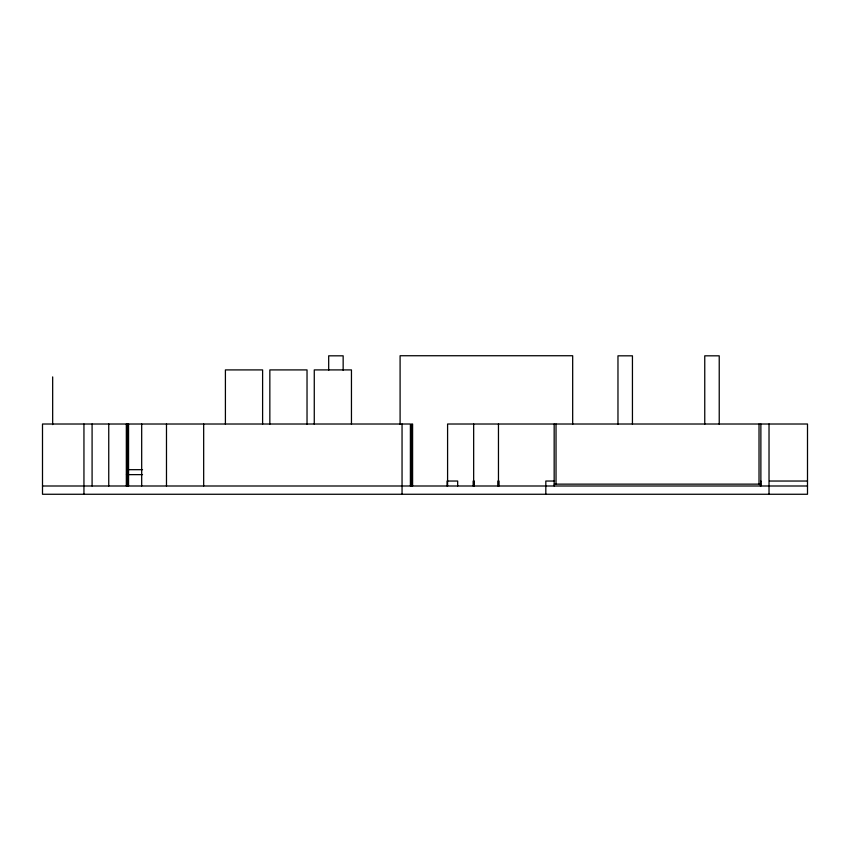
<?xml version="1.0" encoding="UTF-8"?>
<svg xmlns="http://www.w3.org/2000/svg" width="850" height="850" viewBox="0 0 850 850"><rect width="100%" height="100%" fill="white"/><g stroke="black" fill="none" stroke-linecap="round" stroke-linejoin="round"><path stroke-width="1.27" d="M126.639 469.678L142.534 469.678M126.448 474.629L142.534 474.629M554.604 481.036L545.817 481.036L545.817 494.264M760.878 481.036L760.389 485.998M769.463 481.036L807.5 481.036M554.168 484.139L760.878 484.139M42.5 485.998L769.027 485.998M769.463 485.998L807.5 485.998M769.027 424.012L769.027 494.264M760.878 424.012L760.878 485.998M759.018 424.012L759.018 484.139M719.227 424.192L719.227 355.821L704.756 355.821L704.756 424.192M632.442 424.192L632.442 355.821L617.971 355.821L617.971 424.192M572.677 424.32L572.677 355.736L400.095 355.736L400.095 424.32M556.028 424.012L556.028 484.139M554.168 424.012L554.168 485.998M498.95 485.998L498.95 481.036L497.962 481.036L497.962 485.998M498.461 424.012L498.461 485.998M474.162 485.998L474.162 481.036L473.163 481.036L473.163 485.998M473.663 424.012L473.663 485.998M457.672 485.998L457.672 481.036L447.089 481.036L447.089 485.998M447.589 485.998L447.589 424.012L807.5 424.012L807.5 494.264L42.5 494.264L42.5 424.012L410.391 424.012L410.391 485.998M412.601 485.998L412.601 424.012L411.496 424.012L411.496 485.998M402.05 424.012L402.05 494.264M351.454 424.171L351.454 369.909L314.266 369.909L314.266 424.171M343.156 370.281L343.156 355.821L328.684 355.821L328.684 370.281M307.031 424.171L307.031 369.909L269.843 369.909L269.843 424.171M262.608 424.171L262.608 369.909L225.409 369.909L225.409 424.171M203.671 424.012L203.671 485.998M166.483 424.012L166.483 485.998M141.684 424.012L141.684 485.998M128.552 424.012L128.552 485.998M127.436 424.012L127.436 485.998M126.331 424.012L126.331 485.998M108.747 424.012L108.747 485.998M92.087 424.012L92.087 485.998M83.948 424.012L83.948 494.264M52.668 376.901L52.668 424.586"/></g></svg>
